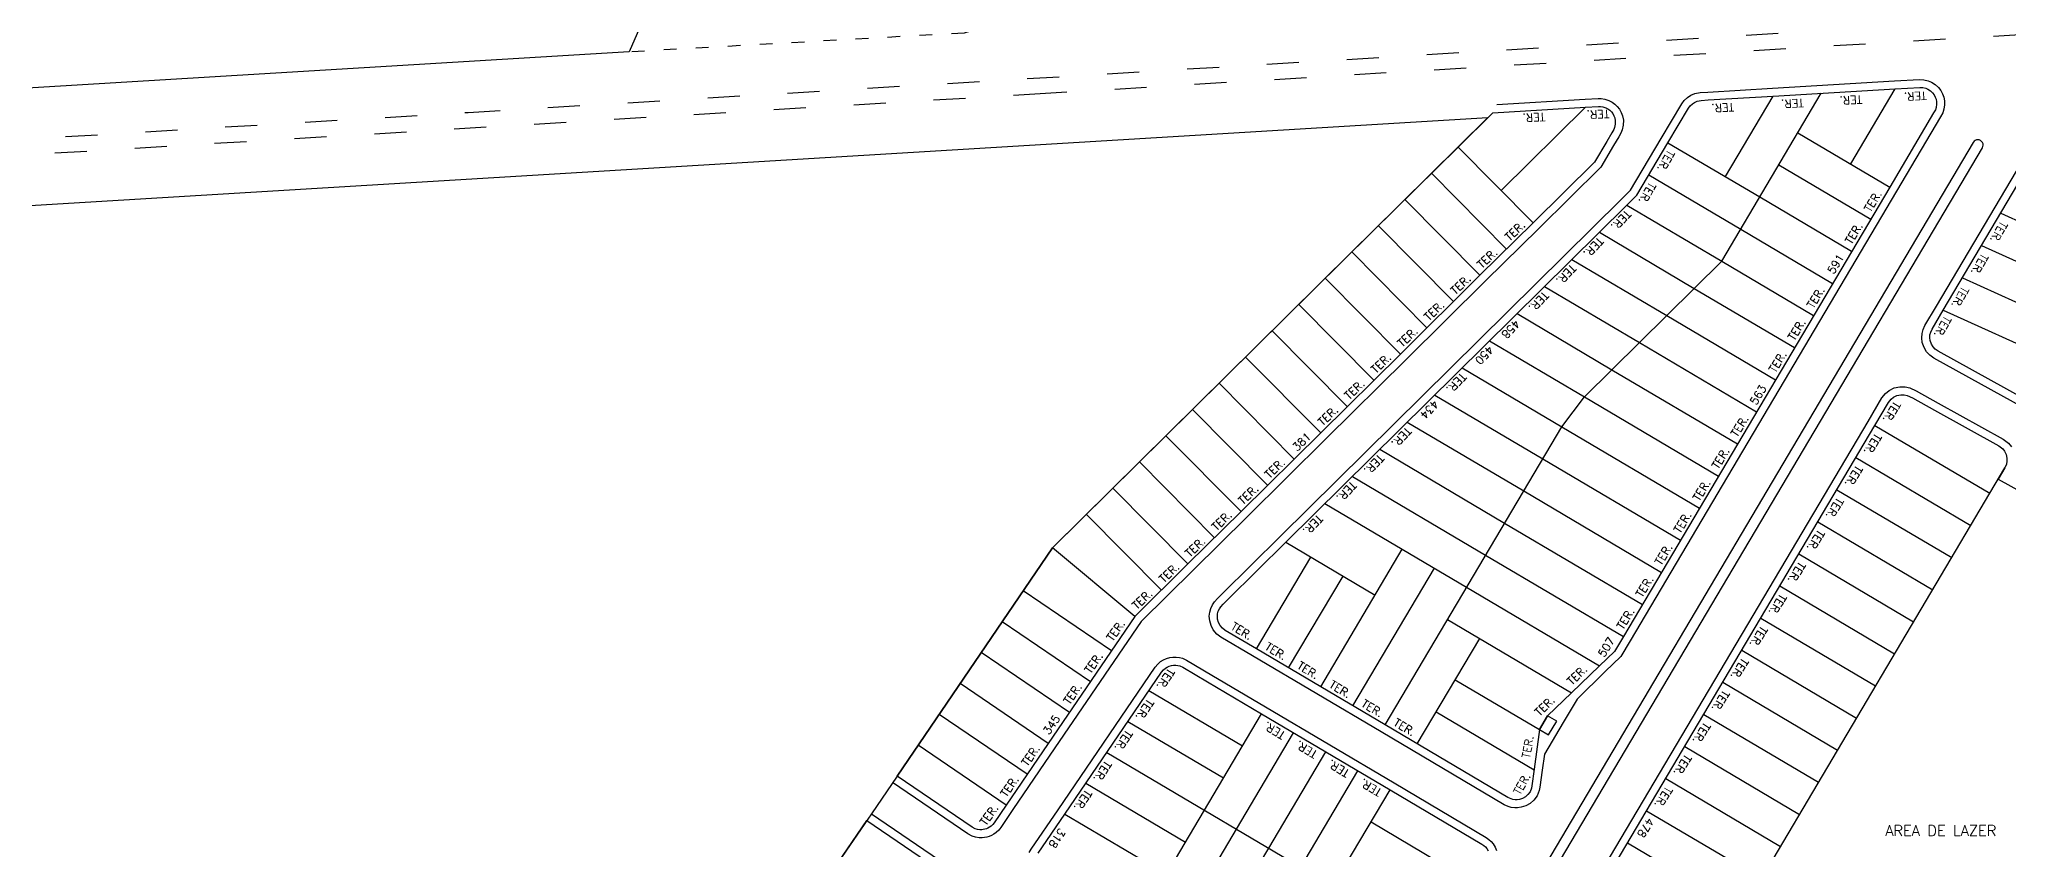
# Model space of a CAD drawing. Extents: x 714896 to 749292, y 8417558 to 8447149.
# Drawn here: x 742204.8 to 742573.9, y 8427003.6 to 8427155.6 of the extents above; entities that cross this region are included whole.
import ezdxf

# ---------------------------------------------------------------- set-up
doc = ezdxf.new("R2010")
doc.units = 0
doc.header["$MEASUREMENT"] = 0
doc.linetypes.add('ACAD_ISO03W100', pattern=[30, 12, -18])
for name, color, linetype in [('LOTE', 7, 'CONTINUOUS'), ('MEIO_FIO', 24, 'CONTINUOUS'), ('NUM-PORTA', 7, 'CONTINUOUS'), ('QUADRA', 6, 'CONTINUOUS'), ('TEXTO', 7, 'CONTINUOUS')]:
    doc.layers.add(name, color=color, linetype=linetype)
doc.styles.add('ROMANS', font='ROMANS.SHX', dxfattribs={"height": 1.5})

msp = doc.modelspace()

# ---------------------------------------------------------------- linework, layer by layer
at = {"layer": 'LOTE'}
for p, q in [((742520.16, 8427113.96), (742538.8, 8427145.46)), ((742520.83, 8427129.83), (742529.77, 8427144.92)), ((742544.32, 8427132.2), (742552.65, 8427146.28)), ((742494.61, 8427142.85), (742478.81, 8427127.21)), ((742510.08, 8427136.19), (742527.29, 8427126.01)), ((742534.42, 8427138.05), (742551.63, 8427127.87)), ((742484.79, 8427121.17), (742470.73, 8427135.38)), ((742530.85, 8427132.03), (742548.07, 8427121.84)), ((742479.82, 8427116.24), (742465.75, 8427130.46)), ((742506.51, 8427130.17), (742523.72, 8427119.98)), ((742474.84, 8427111.32), (742460.77, 8427125.54)), ((742527.29, 8427126.01), (742544.5, 8427115.82)), ((742502.37, 8427124.49), (742520.16, 8427113.96)), ((742572.43, 8427122.95), (742615.47, 8427103.43)), ((742469.87, 8427106.4), (742455.8, 8427120.61)), ((742497.22, 8427119.4), (742515.01, 8427108.87)), ((742523.72, 8427119.98), (742540.93, 8427109.79)), ((742464.89, 8427101.47), (742450.82, 8427115.69)), ((742492.08, 8427114.31), (742509.87, 8427103.78)), ((742520.16, 8427113.96), (742494.44, 8427088.51)), ((742520.16, 8427113.96), (742537.37, 8427103.77)), ((742568.84, 8427116.89), (742612.58, 8427097.06)), ((742459.92, 8427096.55), (742445.85, 8427110.76)), ((742565.26, 8427110.83), (742585.1, 8427101.84)), ((742486.94, 8427109.22), (742504.73, 8427098.69)), ((742515.01, 8427108.87), (742533.8, 8427097.75)), ((742454.94, 8427091.62), (742440.87, 8427105.84)), ((742481.79, 8427104.13), (742499.58, 8427093.6)), ((742509.87, 8427103.78), (742530.24, 8427091.72)), ((742561.67, 8427104.78), (742582.2, 8427095.46)), ((742449.96, 8427086.7), (742435.9, 8427100.92)), ((742476.65, 8427099.04), (742494.44, 8427088.51)), ((742444.99, 8427081.78), (742430.92, 8427095.99)), ((742504.73, 8427098.69), (742526.67, 8427085.7)), ((742471.51, 8427093.95), (742490.16, 8427082.91)), ((742499.58, 8427093.6), (742523.11, 8427079.67)), ((742440.01, 8427076.85), (742425.95, 8427091.07)), ((742466.36, 8427088.86), (742486.59, 8427076.88)), ((742490.16, 8427082.91), (742494.44, 8427088.51)), ((742494.44, 8427088.51), (742519.54, 8427073.65)), ((742435.04, 8427071.93), (742420.97, 8427086.15)), ((742430.06, 8427067.01), (742415.99, 8427081.22)), ((742457.05, 8427026.97), (742490.16, 8427082.91)), ((742461.22, 8427083.77), (742483.03, 8427070.86)), ((742490.16, 8427082.91), (742515.98, 8427067.63)), ((742456.07, 8427078.68), (742479.46, 8427064.84)), ((742486.59, 8427076.88), (742512.41, 8427061.6)), ((742425.09, 8427062.08), (742411.02, 8427076.3)), ((742450.93, 8427073.59), (742475.9, 8427058.81)), ((742420.11, 8427057.16), (742406.04, 8427071.37)), ((742483.03, 8427070.86), (742508.84, 8427055.58)), ((742415.14, 8427052.23), (742401.07, 8427066.45)), ((742445.79, 8427068.5), (742472.33, 8427052.79)), ((742479.46, 8427064.84), (742505.28, 8427049.56)), ((742410.16, 8427047.31), (742394.72, 8427060.17)), ((742432.96, 8427041.23), (742443.14, 8427058.44)), ((742438.44, 8427061.23), (742455.19, 8427051.31)), ((742445, 8427034.1), (742460.28, 8427059.92)), ((742475.9, 8427058.81), (742501.71, 8427043.53)), ((742438.98, 8427037.67), (742449.17, 8427054.88)), ((742451.03, 8427030.54), (742466.31, 8427056.35)), ((742405.76, 8427040.84), (742389.22, 8427052.1)), ((742472.33, 8427052.79), (742497.24, 8427038.04)), ((742401.82, 8427035.06), (742385.29, 8427046.31)), ((742468.77, 8427046.76), (742492, 8427033.01)), ((742397.88, 8427029.27), (742381.35, 8427040.53)), ((742463.08, 8427023.41), (742474.79, 8427043.2)), ((742393.94, 8427023.48), (742377.41, 8427034.74)), ((742412.79, 8427033.41), (742430.32, 8427023.04)), ((742470.21, 8427035.45), (742485.97, 8427026.12)), ((742390, 8427017.7), (742373.47, 8427028.95)), ((742410.64, 8426989.79), (742433.89, 8427029.06)), ((742466.64, 8427029.43), (742484.99, 8427018.57)), ((742485.97, 8427026.12), (742487.5, 8427028.7)), ((742489.22, 8427027.68), (742487.5, 8427028.7)), ((742408.85, 8427027.61), (742426.75, 8427017.01)), ((742429.21, 8427007.43), (742439.91, 8427025.5)), ((742485.97, 8427026.12), (742487.7, 8427025.1)), ((742487.7, 8427025.1), (742489.22, 8427027.68)), ((742386.06, 8427011.91), (742369.53, 8427023.17)), ((742404.9, 8427021.82), (742467.08, 8426985.01)), ((742435.24, 8427003.86), (742445.93, 8427021.93)), ((742441.26, 8427000.29), (742451.96, 8427018.37)), ((742400.95, 8427016.02), (742419.62, 8427004.97)), ((742435.75, 8426977.24), (742457.98, 8427014.8)), ((742397.01, 8427010.22), (742416.06, 8426998.94)), ((742416.92, 8426986.65), (742429.21, 8427007.43)), ((742454.42, 8427008.78), (742474.21, 8426997.06)), ((742423.2, 8426983.52), (742435.24, 8427003.86))]:
    msp.add_line(p, q, dxfattribs=at)
at = {"layer": 'LOTE', "color": 7}
for p, q in [((742548.87, 8427083.15), (742570.38, 8427070.42)), ((742545.3, 8427077.13), (742566.82, 8427064.39)), ((742500.86, 8426952.95), (742573.2, 8427075.18)), ((742541.74, 8427071.1), (742563.25, 8427058.37)), ((742538.17, 8427065.08), (742559.69, 8427052.34)), ((742534.61, 8427059.05), (742556.12, 8427046.32)), ((742531.04, 8427053.03), (742552.56, 8427040.3)), ((742527.48, 8427047.01), (742548.99, 8427034.27)), ((742523.91, 8427040.98), (742545.42, 8427028.25)), ((742520.35, 8427034.96), (742541.86, 8427022.23)), ((742516.78, 8427028.94), (742538.29, 8427016.2)), ((742513.21, 8427022.91), (742534.73, 8427010.18)), ((742509.65, 8427016.89), (742531.16, 8427004.15)), ((742506.08, 8427010.86), (742527.6, 8426998.13)), ((742502.52, 8427004.84), (742524.03, 8426992.11))]:
    msp.add_line(p, q, dxfattribs=at)
at = {"layer": 'LOTE', "color": 7, "linetype": 'ACAD_ISO03W100', "ltscale": 0.2}
msp.add_lwpolyline([(742416.05, 8427210.27), (742396.05, 8427169.27), (742391.47, 8427163.37), (742385.23, 8427159.02), (742378.18, 8427156.77), (742315.36, 8427153.23)], dxfattribs=at)
at = {"layer": 'LOTE', "color": 7, "linetype": 'ACAD_ISO03W100', "ltscale": 0.5}
msp.add_lwpolyline([(742908.56, 8427158.78), (742909.37, 8427158.04), (742909.42, 8427156.86), (742908.6, 8427156), (742907.48, 8427155.98), (742861.55, 8427173.68), (742393.4, 8427145.42), (742073.72, 8427126.12), (741698.33, 8427103.46), (741607.11, 8427097.95), (741606.07, 8427098.29), (741605.53, 8427099.3), (741605.91, 8427100.45), (741606.93, 8427100.95), (741715.72, 8427107.52), (741955.2, 8427121.97), (742285.19, 8427141.89), (742608.52, 8427161.41), (742862.02, 8427176.71)], close=True, dxfattribs=at)
at = {"layer": 'LOTE', "color": 7}
msp.add_lwpolyline([(742468.58, 8426965.56), (742569.01, 8427135.24, 1.00003), (742567.29, 8427136.26), (742466.86, 8426966.58, 1.000029)], format="xyb", close=True, dxfattribs=at)
at = {"layer": 'MEIO_FIO'}
msp.add_lwpolyline([(742479.4, 8427012), (742456.29, 8427025.68), (742432.19, 8427039.94), (742426.25, 8427043.46), (742425.53, 8427044), (742424.86, 8427044.79), (742424.43, 8427045.63), (742424.18, 8427046.52), (742424.11, 8427047.35), (742424.19, 8427048.1), (742424.37, 8427048.8), (742424.69, 8427049.5), (742425.08, 8427050.08), (742425.64, 8427050.67), (742426.51, 8427051.53), (742437.39, 8427062.29), (742501.31, 8427125.55), (742503.07, 8427127.29), (742508.79, 8427136.96), (742512.65, 8427143.49), (742513.13, 8427144.14), (742513.72, 8427144.69), (742514.33, 8427145.09), (742515.08, 8427145.42), (742516.12, 8427145.62), (742517.53, 8427145.7), (742529.68, 8427146.42), (742552.56, 8427147.78), (742557.24, 8427148.05), (742558.03, 8427148.02), (742558.85, 8427147.83), (742559.49, 8427147.56), (742560.18, 8427147.13), (742560.78, 8427146.57), (742561.23, 8427145.98), (742561.55, 8427145.37), (742561.77, 8427144.76), (742561.91, 8427144.02), (742561.93, 8427143.33), (742561.8, 8427142.46), (742561.57, 8427141.77), (742561.18, 8427141.05), (742552.92, 8427127.1), (742503, 8427042.77), (742501.25, 8427039.81), (742498.28, 8427036.96), (742493.04, 8427031.82), (742490.43, 8427027.41), (742486.93, 8427021.49), (742486.49, 8427018.49), (742486.08, 8427015.28), (742485.94, 8427014.64), (742485.53, 8427013.67), (742484.94, 8427012.87), (742484.22, 8427012.23), (742483.41, 8427011.78), (742482.56, 8427011.51), (742481.9, 8427011.42), (742481.35, 8427011.42), (742480.71, 8427011.5), (742480.15, 8427011.66)], close=True, dxfattribs=at)
for points in [[(742598.68, 8427074.31), (742559.9, 8427095.8), (742559.16, 8427096.33), (742558.56, 8427096.97), (742558.07, 8427097.77), (742557.74, 8427098.74), (742557.65, 8427099.56), (742557.69, 8427100.38), (742557.89, 8427101.16), (742558.24, 8427101.92), (742560.38, 8427105.54), (742585.38, 8427147.77)], [(742478.01, 8427143.37), (742494.53, 8427144.34), (742497.01, 8427144.49), (742497.56, 8427144.48), (742498.22, 8427144.39), (742498.98, 8427144.14), (742499.59, 8427143.83), (742500.11, 8427143.45), (742500.58, 8427143), (742500.97, 8427142.5), (742501.31, 8427141.89), (742501.55, 8427141.24), (742501.71, 8427140.45), (742501.7, 8427139.5), (742501.5, 8427138.59), (742501.26, 8427138), (742500.86, 8427137.3), (742499.88, 8427135.65), (742497.5, 8427131.63), (742485.85, 8427120.1), (742475.9, 8427110.25), (742460.97, 8427095.48), (742446.04, 8427080.71), (742431.12, 8427065.94), (742421.17, 8427056.09), (742411.32, 8427046.35), (742395.18, 8427022.64), (742387.3, 8427011.07), (742385.02, 8427007.72), (742384.64, 8427007.24), (742384.16, 8427006.79), (742383.73, 8427006.48), (742383.28, 8427006.23), (742382.87, 8427006.06), (742382.42, 8427005.93), (742381.97, 8427005.84), (742381.55, 8427005.8), (742380.96, 8427005.81), (742380.32, 8427005.9), (742379.67, 8427006.1), (742378.87, 8427006.53), (742364.74, 8427016.14)], [(742494.1, 8426993.56), (742547.58, 8427083.91), (742550.17, 8427088.3), (742550.82, 8427089.12), (742551.53, 8427089.7), (742552.49, 8427090.18), (742553.54, 8427090.41), (742554.52, 8427090.4), (742555.43, 8427090.2), (742556.59, 8427089.63), (742560.73, 8427087.34), (742572.91, 8427080.59), (742573.88, 8427079.83), (742574.43, 8427079.12)], [(742390.37, 8427003.01), (742390.74, 8427003.68), (742395.77, 8427011.06), (742413.96, 8427037.79), (742414.45, 8427038.38), (742414.99, 8427038.84), (742415.5, 8427039.16), (742416.09, 8427039.42), (742416.69, 8427039.6), (742417.3, 8427039.68), (742417.93, 8427039.69), (742418.53, 8427039.61), (742419.1, 8427039.46), (742419.86, 8427039.11), (742424.56, 8427036.33), (742434.65, 8427030.35), (742458.75, 8427016.09), (742476.01, 8427005.87), (742476.53, 8427005.5), (742476.95, 8427005.11), (742477.34, 8427004.63), (742477.7, 8427004.04), (742477.96, 8427003.39)], [(742360.77, 8427010.3), (742374.92, 8427000.64)]]:
    msp.add_lwpolyline(points, dxfattribs=at)
at = {"layer": 'QUADRA', "color": 6}
msp.add_lwpolyline([(742352.05, 8427237.27), (742315.36, 8427153.23), (741945.91, 8427130.93)], dxfattribs=at)
at = {"layer": 'QUADRA'}
for points in [[(742599.32, 8427075.67), (742560.7, 8427097.07), (742560.15, 8427097.46), (742559.76, 8427097.88), (742559.44, 8427098.41), (742559.21, 8427099.08), (742559.15, 8427099.61), (742559.18, 8427100.15), (742559.31, 8427100.67), (742559.57, 8427101.22), (742561.67, 8427104.78), (742586.64, 8427146.96)], [(742495.39, 8426992.79), (742548.87, 8427083.15), (742551.41, 8427087.45), (742551.89, 8427088.06), (742552.35, 8427088.43), (742553, 8427088.75), (742553.7, 8427088.91), (742554.35, 8427088.9), (742554.93, 8427088.77), (742555.89, 8427088.3), (742560, 8427086.02), (742572.08, 8427079.33), (742572.81, 8427078.76), (742573.15, 8427078.32), (742573.44, 8427077.73), (742573.61, 8427077.01), (742573.61, 8427076.47), (742573.5, 8427075.88), (742573.2, 8427075.18), (742571.97, 8427073.1), (742604.51, 8427055.07)], [(742392.02, 8427002.9), (742397.01, 8427010.22), (742415.16, 8427036.88), (742415.52, 8427037.32), (742415.88, 8427037.63), (742416.21, 8427037.83), (742416.61, 8427038.01), (742417.01, 8427038.13), (742417.41, 8427038.19), (742417.83, 8427038.19), (742418.23, 8427038.13), (742418.59, 8427038.04), (742419.17, 8427037.78), (742423.79, 8427035.04), (742433.89, 8427029.06), (742457.98, 8427014.8), (742475.19, 8427004.61), (742475.58, 8427004.34), (742475.85, 8427004.09), (742476.11, 8427003.77), (742476.35, 8427003.37)], [(742348.11, 8426991.7), (742359.92, 8427009.06), (742359.92, 8427009.06), (742374.04, 8426999.43)]]:
    msp.add_lwpolyline(points, dxfattribs=at)
for points in [[(742480.09, 8427013.33), (742457.05, 8427026.97), (742432.96, 8427041.23), (742427.09, 8427044.71), (742426.56, 8427045.1), (742426.12, 8427045.63), (742425.83, 8427046.18), (742425.66, 8427046.78), (742425.62, 8427047.34), (742425.67, 8427047.83), (742425.79, 8427048.29), (742426.01, 8427048.77), (742426.26, 8427049.14), (742426.71, 8427049.62), (742427.56, 8427050.47), (742438.44, 8427061.23), (742502.37, 8427124.49), (742504.26, 8427126.36), (742510.08, 8427136.19), (742513.91, 8427142.66), (742514.26, 8427143.14), (742514.65, 8427143.51), (742515.05, 8427143.76), (742515.53, 8427143.98), (742516.31, 8427144.13), (742517.61, 8427144.21), (742529.77, 8427144.92), (742552.65, 8427146.28), (742557.25, 8427146.55), (742557.83, 8427146.53), (742558.38, 8427146.4), (742558.8, 8427146.23), (742559.26, 8427145.93), (742559.67, 8427145.56), (742559.96, 8427145.17), (742560.18, 8427144.76), (742560.32, 8427144.36), (742560.42, 8427143.86), (742560.43, 8427143.42), (742560.34, 8427142.81), (742560.19, 8427142.37), (742559.87, 8427141.79), (742551.63, 8427127.87), (742501.71, 8427043.53), (742500.07, 8427040.75), (742497.24, 8427038.04), (742492, 8427033.01), (742487.5, 8427028.7), (742485.97, 8427026.12), (742485.01, 8427018.69), (742484.59, 8427015.53), (742484.5, 8427015.09), (742484.22, 8427014.42), (742483.83, 8427013.89), (742483.35, 8427013.46), (742482.81, 8427013.16), (742482.23, 8427012.98), (742481.8, 8427012.92), (742481.45, 8427012.92), (742481.01, 8427012.98), (742480.66, 8427013.07), (742480.09, 8427013.33)], [(742477.23, 8427141.82), (742494.61, 8427142.85), (742497.04, 8427142.99), (742497.44, 8427142.99), (742497.88, 8427142.92), (742498.4, 8427142.75), (742498.8, 8427142.55), (742499.15, 8427142.3), (742499.46, 8427141.99), (742499.71, 8427141.67), (742499.94, 8427141.26), (742500.1, 8427140.83), (742500.2, 8427140.31), (742500.2, 8427139.66), (742500.06, 8427139.04), (742499.91, 8427138.66), (742499.56, 8427138.06), (742498.59, 8427136.42), (742496.31, 8427132.56), (742484.79, 8427121.17), (742474.84, 8427111.32), (742459.92, 8427096.55), (742444.99, 8427081.78), (742430.06, 8427067.01), (742420.11, 8427057.16), (742410.16, 8427047.31), (742393.94, 8427023.48), (742386.06, 8427011.91), (742383.81, 8427008.61), (742383.53, 8427008.26), (742383.21, 8427007.96), (742382.93, 8427007.76), (742382.62, 8427007.59), (742382.36, 8427007.48), (742382.06, 8427007.38), (742381.75, 8427007.32), (742381.49, 8427007.3), (742381.09, 8427007.3), (742380.66, 8427007.37), (742380.25, 8427007.5), (742379.64, 8427007.81), (742365.59, 8427017.38), (742394.72, 8427060.17), (742420.97, 8427086.15), (742450.82, 8427115.69), (742470.73, 8427135.38), (742477.23, 8427141.82)]]:
    msp.add_lwpolyline(points, close=True, dxfattribs=at)
at = {"layer": 'QUADRA', "linetype": 'CONTINUOUS'}
msp.add_lwpolyline([(741685.49, 8427093.17), (742476.31, 8427140.91), (742394.72, 8427060.17), (742394.72, 8427060.17), (742365.59, 8427017.38), (742360.77, 8427010.3), (742355.98, 8427003.27), (742269.05, 8426875.76), (742245.56, 8426841.34), (742241.51, 8426835.63), (742237.12, 8426830.15), (742205.4, 8426790.75), (742198.26, 8426781.88)], dxfattribs=at)

# ---------------------------------------------------------------- texts
at = {"layer": 'NUM-PORTA', "style": 'ROMANS'}
for s, rotation, p in [('591', 58.4303, (742541.14, 8427111.41)), ('458', 226.3028, (742481.41, 8427103.13)), ('450', 226.3028, (742476.46, 8427098.24)), ('563', 58.4303, (742526.62, 8427086.86)), ('434', 226.3028, (742466.17, 8427088.06)), ('381', 43.777, (742440.55, 8427078.2)), ('507', 58.4303, (742498.15, 8427039.53)), ('345', 54.9319, (742394.05, 8427024.99)), ('318', 236.8548, (742396.02, 8427007.74)), ('478', 238.0203, (742506.26, 8427009.7))]:
    msp.add_text(s, height=1.5, rotation=rotation, dxfattribs=at).set_placement(p)
at = {"layer": 'TEXTO', "style": 'ROMANS'}
for rotation, p in [(182.8637, (742522.42, 8427143.64)), (182.8637, (742535.48, 8427144.42)), (182.8637, (742546.43, 8427145.07)), (182.8637, (742558.49, 8427145.78)), (182.3746, (742487.03, 8427141.8)), (182.3746, (742499.05, 8427142.38)), (240.4702, (742510.1, 8427134.98)), (239.9951, (742506.61, 8427128.91)), (58.4303, (742548.01, 8427123.01)), (43.777, (742480.4, 8427117.64)), (226.3028, (742502.18, 8427123.68)), (240.3011, (742572.48, 8427121.61)), (226.3028, (742497.03, 8427118.6)), (58.4303, (742544.44, 8427116.98)), (43.777, (742475.2, 8427112.49)), (240.3011, (742568.9, 8427115.55)), (43.777, (742470.22, 8427107.57)), (226.3028, (742491.89, 8427113.51)), (226.3028, (742486.75, 8427108.42)), (58.4303, (742537.31, 8427104.94)), (240.3011, (742565.24, 8427109.37)), (43.777, (742465.25, 8427102.65)), (58.4303, (742533.75, 8427098.91)), (240.3011, (742561.96, 8427103.83)), (43.777, (742460.27, 8427097.72)), (43.777, (742455.3, 8427092.8)), (58.4303, (742530.18, 8427092.89)), (226.3028, (742471.31, 8427093.15)), (43.777, (742450.32, 8427087.87)), (43.777, (742445.35, 8427082.95)), (58.4303, (742523.05, 8427080.84)), (238.0203, (742552.51, 8427087.84)), (226.3028, (742461.03, 8427082.97)), (238.0203, (742548.94, 8427081.82)), (226.3028, (742455.88, 8427077.88)), (58.4303, (742519.48, 8427074.82)), (43.777, (742435.39, 8427073.1)), (238.0203, (742545.38, 8427075.8)), (43.777, (742430.42, 8427068.18)), (226.3028, (742450.74, 8427072.79)), (58.4303, (742515.92, 8427068.79)), (238.0203, (742541.81, 8427069.77)), (43.777, (742425.44, 8427063.26)), (226.3028, (742444.44, 8427066.55)), (58.4303, (742512.35, 8427062.77)), (238.0203, (742538.25, 8427063.75)), (43.777, (742420.47, 8427058.33)), (58.4303, (742508.79, 8427056.75)), (43.777, (742415.58, 8427053.49)), (238.0203, (742534.68, 8427057.72)), (43.777, (742410.54, 8427048.5)), (58.4303, (742505.22, 8427050.72)), (238.0203, (742531.11, 8427051.7)), (58.4303, (742501.66, 8427044.7)), (54.9319, (742405.98, 8427042.51)), (328.9409, (742427.99, 8427045.03)), (238.0203, (742527.55, 8427045.68)), (54.9319, (742401.83, 8427036.43)), (328.9409, (742434.4, 8427041.24)), (236.8548, (742416.46, 8427037.76)), (328.9409, (742440.43, 8427037.68)), (44.1179, (742492.05, 8427034.31)), (238.0203, (742523.98, 8427039.65)), (54.9319, (742397.9, 8427030.64)), (328.9409, (742446.45, 8427034.11)), (238.0203, (742520.42, 8427033.63)), (236.8548, (742412.53, 8427031.99)), (328.9409, (742452.47, 8427030.54)), (44.1179, (742485.99, 8427028.5)), (236.8548, (742408.58, 8427026.19)), (148.8283, (742438.5, 8427025.48)), (328.9409, (742458.5, 8427026.98)), (238.0203, (742516.85, 8427027.6)), (54.9319, (742390.02, 8427019.07)), (148.8283, (742444.52, 8427021.91)), (79.7255, (742484.16, 8427020.63)), (236.8548, (742404.63, 8427020.39)), (148.8283, (742450.54, 8427018.35)), (238.0203, (742513.29, 8427021.58)), (54.9319, (742386.08, 8427013.28)), (236.8548, (742400.96, 8427015)), (148.8283, (742456.57, 8427014.78)), (61.1572, (742482.33, 8427013.69)), (238.0203, (742509.72, 8427015.56)), (54.9319, (742382.24, 8427007.91))]:
    msp.add_text('TER.', height=1.5, rotation=rotation, dxfattribs=at).set_placement(p)
msp.add_text('AREA DE LAZER', height=2, dxfattribs=at).set_placement((742550.8, 8427006.13))

doc.saveas('drawing.dxf')
